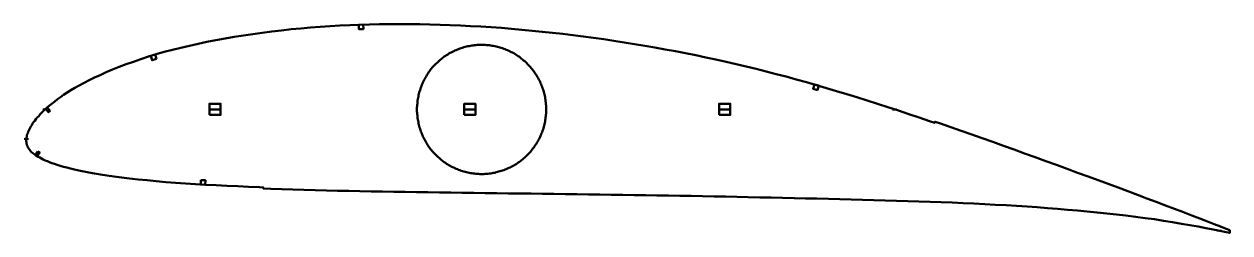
# Model space of a CAD drawing. Header units: metres. Extents: x -4 to 1074, y -110 to 76.
import ezdxf

# ---------------------------------------------------------------- set-up
doc = ezdxf.new("R2010")
doc.units = ezdxf.units.M
doc.layers.add('Layer', color=1, linetype='Continuous', lineweight=50)

msp = doc.modelspace()

# ---------------------------------------------------------------- linework, layer by layer
at = {"layer": 'Layer'}
for p, q in [((405, 57.7), (405, 58.2)), ((17.1, 0), (13.1, 0)), ((172.3, 0), (161.3, 0)), ((347.3, 0), (346.8, 0)), ((400, 0), (389, 0)), ((462.7, 0), (463.2, 0)), ((627.7, 0), (616.7, 0)), ((772, 0), (776, 0)), ((0.3, -26.5), (-3.7, -26.2)), ((405, -57.7), (405, -58.2)), ((684.7, -79.2), (688.7, -79.5)), ((999.3, -79.4), (999.1, -79.9)), ((994.7, -96.1), (994.6, -96.6)), ((1036.7, -93.6), (1036.5, -94.1)), ((1034.2, -102.3), (1034.1, -102.8)), ((1053.9, -105.9), (1053.8, -106.4)), ((1055.4, -100.8), (1055.2, -101.2)), ((1062.2, -108.2), (1066.2, -108.5))]:
    msp.add_line(p, q, dxfattribs=at)
for points in [[(1073.6, -107.9), (1070.3, -106.6), (1065.2, -104.6), (1059.6, -102.4), (1053.5, -100), (1046.8, -97.5), (1039.6, -94.7), (1032, -91.8), (1024.1, -88.8), (1015.9, -85.7), (1007.7, -82.6), (999.4, -79.5), (990.9, -76.3), (982.4, -73.1), (973.7, -69.8), (964.9, -66.6), (955.9, -63.3), (946.8, -59.9), (937.5, -56.5), (928.1, -53.1), (918.7, -49.6), (909.2, -46.2), (899.7, -42.7), (890.2, -39.3), (880.7, -35.9), (871.2, -32.5), (861.8, -29.1), (852.3, -25.7), (842.9, -22.4), (833.6, -19.1), (824.2, -15.8), (814.9, -12.6), (810.2, -11), (809.9, -12), (805.2, -10.4), (795.9, -7.3), (786.6, -4.2), (777.4, -1.1), (768.1, 1.9), (758.8, 4.9), (749.6, 7.9), (740.4, 10.8), (731.3, 13.6), (722.2, 16.4), (713.2, 19.1), (704.2, 21.7), (695.2, 24.3), (686.2, 26.8), (677.2, 29.3), (668.3, 31.6), (659.4, 33.9), (650.4, 36.2), (641.4, 38.3), (632.5, 40.5), (623.5, 42.5), (614.4, 44.5), (605.4, 46.4), (596.3, 48.3), (587.3, 50.1), (578.2, 51.9), (569.1, 53.6), (559.9, 55.2), (550.8, 56.8), (541.6, 58.3), (532.4, 59.8), (523.2, 61.2), (514.1, 62.6), (504.9, 63.9), (495.8, 65.1), (486.6, 66.3), (477.5, 67.4), (468.3, 68.4), (459.2, 69.4), (450.1, 70.3), (440.9, 71.2), (431.8, 71.9), (422.7, 72.7), (413.5, 73.3), (404.4, 73.9), (395.2, 74.4), (386.1, 74.8), (377, 75.2), (367.9, 75.5), (358.8, 75.8), (349.7, 76), (340.6, 76.1), (331.6, 76.1), (322.7, 76.1), (313.7, 76), (304.9, 75.9), (296.1, 75.6), (287.2, 75.2), (278.4, 74.8), (269.7, 74.3), (260.9, 73.7), (252.2, 73), (243.5, 72.3), (234.8, 71.5), (226.2, 70.6), (217.6, 69.6), (209.1, 68.5), (200.7, 67.3), (192.3, 66.1), (184, 64.8), (175.8, 63.3), (167.6, 61.8), (159.6, 60.3), (151.7, 58.6), (143.9, 56.9), (136.3, 55.1), (128.8, 53.2), (121.5, 51.3), (114.4, 49.2), (107.4, 47.1), (100.5, 44.9), (93.9, 42.6), (87.5, 40.3), (81.3, 37.9), (75.3, 35.5), (69.6, 33.1), (64.2, 30.7), (59.1, 28.4), (54.3, 26), (49.8, 23.7), (45.6, 21.4), (41.7, 19.2), (38.1, 17.1), (34.7, 15), (31.6, 13), (28.7, 11), (26, 9.1), (23.6, 7.2), (21.3, 5.4), (19.1, 3.6), (17.2, 1.9), (15.3, 0.3), (13.7, -1.3), (12.1, -2.9), (10.6, -4.4), (9.3, -5.9), (8, -7.3), (6.9, -8.7), (5.8, -10.1), (4.8, -11.4), (3.9, -12.7), (3.1, -14), (2.3, -15.2), (1.6, -16.4), (1, -17.7), (0.4, -18.9), (-0.1, -20), (-0.5, -21.1), (-0.9, -22.2), (-1.2, -23.3), (-1.4, -24.3), (-1.6, -25.4), (-1.7, -26.4), (-1.8, -27.4), (-1.8, -28.4), (-1.7, -29.4), (-1.5, -30.4), (-1.3, -31.4), (-0.9, -32.4), (-0.5, -33.3), (0, -34.3), (0.6, -35.3), (1.3, -36.2), (2.1, -37.2), (3, -38.1), (4, -39), (5.1, -39.8), (6.2, -40.7), (7.4, -41.5), (8.8, -42.3), (10.2, -43.1), (11.8, -43.9), (13.4, -44.7), (15.2, -45.5), (17.1, -46.3), (19.1, -47.1), (21.2, -47.9), (23.5, -48.7), (25.9, -49.5), (28.6, -50.3), (31.4, -51.2), (34.5, -52), (37.8, -52.9), (41.4, -53.7), (45.3, -54.6), (49.5, -55.5), (54.1, -56.4), (59.1, -57.3), (64.5, -58.2), (70.3, -59.1), (76.6, -60), (83.4, -60.8), (90.5, -61.7), (98.1, -62.5), (106.1, -63.3), (114.4, -64.1), (122.9, -64.9), (131.6, -65.6), (140.4, -66.2), (149.4, -66.8), (158.6, -67.3), (168, -67.8), (177.5, -68.3), (187.1, -68.7), (196.9, -69.1), (206.7, -69.5), (210, -69.6), (210, -70.6), (216.6, -70.9), (226.5, -71.2), (236.4, -71.6), (246.3, -71.9), (256.3, -72.1), (266.3, -72.4), (276.3, -72.6), (286.3, -72.8), (296.3, -73), (306.4, -73.2), (316.4, -73.4), (326.6, -73.5), (336.7, -73.6), (346.9, -73.8), (357.1, -74), (367.3, -74.1), (377.5, -74.2), (387.8, -74.4), (398, -74.5), (408.2, -74.7), (418.5, -74.8), (428.7, -75), (439, -75.1), (449.2, -75.2), (459.4, -75.4), (469.7, -75.5), (479.9, -75.7), (490.2, -75.8), (500.4, -75.9), (510.7, -76.1), (520.9, -76.2), (531.1, -76.3), (541.3, -76.5), (551.5, -76.6), (561.7, -76.8), (571.9, -76.9), (582.1, -77.1), (592.3, -77.3), (602.5, -77.5), (612.7, -77.7), (622.8, -77.9), (633.1, -78.2), (643.3, -78.4), (653.5, -78.6), (663.7, -78.8), (673.9, -79), (684.2, -79.3), (694.4, -79.5), (704.6, -79.7), (714.8, -80), (725, -80.2), (735.1, -80.5), (745.2, -80.7), (755.4, -81), (765.5, -81.3), (775.7, -81.6), (785.7, -81.9), (795.7, -82.2), (805.7, -82.5), (815.6, -82.9), (825.4, -83.2), (835.2, -83.6), (844.9, -84.1), (854.5, -84.6), (864, -85.1), (873.6, -85.6), (883, -86.2), (892.3, -86.7), (901.4, -87.4), (910.5, -88.1), (919.5, -88.8), (928.5, -89.6), (937.3, -90.3), (946.1, -91.2), (954.9, -92.1), (963.6, -92.9), (972.2, -93.8), (980.7, -94.8), (989.3, -95.9), (997.8, -97), (1006.1, -98.1), (1014.2, -99.4), (1022.3, -100.7), (1030.2, -102.1), (1037.9, -103.4), (1045.2, -104.7), (1052.1, -106), (1058.5, -107.3), (1064.5, -108.4), (1070.1, -109.5), (1073.5, -110.3)], [(462.7, 0), (462.7, 1.2), (462.6, 2.4), (462.6, 3.6), (462.5, 4.8), (462.4, 6.1), (462.2, 7.3), (462.1, 8.5), (461.9, 9.7), (461.7, 10.8), (461.4, 12), (461.2, 13.2), (460.9, 14.4), (460.6, 15.6), (460.2, 16.7), (459.9, 17.9), (459.5, 19), (459.1, 20.2), (458.6, 21.3), (458.2, 22.4), (457.7, 23.5), (457.2, 24.6), (456.6, 25.7), (456.1, 26.8), (455.5, 27.9), (454.9, 28.9), (454.3, 30), (453.7, 31), (453, 32), (452.3, 33), (451.6, 34), (450.9, 35), (450.1, 35.9), (449.4, 36.9), (448.6, 37.8), (447.8, 38.7), (447, 39.6), (446.1, 40.5), (445.3, 41.3), (444.4, 42.2), (443.5, 43), (442.6, 43.8), (441.6, 44.6), (440.7, 45.3), (439.7, 46.1), (438.8, 46.8), (437.8, 47.5), (436.8, 48.2), (435.8, 48.8), (434.7, 49.5), (433.7, 50.1), (432.6, 50.7), (431.5, 51.2), (430.5, 51.8), (429.4, 52.3), (428.3, 52.8), (427.1, 53.3), (426, 53.7), (424.9, 54.2), (423.7, 54.6), (422.6, 54.9), (421.4, 55.3), (420.3, 55.6), (419.1, 55.9), (417.9, 56.2), (416.7, 56.5), (415.5, 56.7), (414.4, 56.9), (413.2, 57.1), (412, 57.3), (410.7, 57.4), (409.5, 57.5), (408.3, 57.6), (407.1, 57.7), (405.9, 57.7), (404.7, 57.7), (403.5, 57.7), (402.3, 57.6), (401.1, 57.6), (399.9, 57.5), (398.6, 57.3), (397.4, 57.2), (396.2, 57), (395, 56.8), (393.9, 56.6), (392.7, 56.4), (391.5, 56.1), (390.3, 55.8), (389.1, 55.5), (388, 55.1), (386.8, 54.8), (385.7, 54.4), (384.5, 53.9), (383.4, 53.5), (382.3, 53), (381.2, 52.5), (380.1, 52), (379, 51.5), (377.9, 50.9), (376.9, 50.4), (375.8, 49.8), (374.8, 49.1), (373.7, 48.5), (372.7, 47.8), (371.7, 47.1), (370.7, 46.4), (369.8, 45.7), (368.8, 44.9), (367.9, 44.2), (367, 43.4), (366.1, 42.6), (365.2, 41.7), (364.3, 40.9), (363.5, 40), (362.6, 39.2), (361.8, 38.3), (361, 37.3), (360.2, 36.4), (359.5, 35.5), (358.8, 34.5), (358, 33.5), (357.3, 32.5), (356.7, 31.5), (356, 30.5), (355.4, 29.5), (354.8, 28.4), (354.2, 27.3), (353.6, 26.3), (353.1, 25.2), (352.6, 24.1), (352.1, 23), (351.6, 21.9), (351.2, 20.7), (350.7, 19.6), (350.3, 18.5), (350, 17.3), (349.6, 16.1), (349.3, 15), (349, 13.8), (348.7, 12.6), (348.5, 11.4), (348.2, 10.3), (348, 9.1), (347.8, 7.9), (347.7, 6.7), (347.6, 5.4), (347.5, 4.2), (347.4, 3), (347.3, 1.8), (347.3, 0.6), (347.3, -0.6), (347.3, -1.8), (347.4, -3), (347.5, -4.2), (347.6, -5.4), (347.7, -6.7), (347.8, -7.9), (348, -9.1), (348.2, -10.3), (348.5, -11.4), (348.7, -12.6), (349, -13.8), (349.3, -15), (349.6, -16.1), (350, -17.3), (350.3, -18.5), (350.7, -19.6), (351.2, -20.7), (351.6, -21.9), (352.1, -23), (352.6, -24.1), (353.1, -25.2), (353.6, -26.3), (354.2, -27.3), (354.8, -28.4), (355.4, -29.5), (356, -30.5), (356.7, -31.5), (357.3, -32.5), (358, -33.5), (358.8, -34.5), (359.5, -35.5), (360.2, -36.4), (361, -37.3), (361.8, -38.3), (362.6, -39.2), (363.5, -40), (364.3, -40.9), (365.2, -41.7), (366.1, -42.6), (367, -43.4), (367.9, -44.2), (368.8, -44.9), (369.8, -45.7), (370.7, -46.4), (371.7, -47.1), (372.7, -47.8), (373.7, -48.5), (374.8, -49.1), (375.8, -49.8), (376.9, -50.4), (377.9, -50.9), (379, -51.5), (380.1, -52), (381.2, -52.5), (382.3, -53), (383.4, -53.5), (384.5, -53.9), (385.7, -54.4), (386.8, -54.8), (388, -55.1), (389.1, -55.5), (390.3, -55.8), (391.5, -56.1), (392.7, -56.4), (393.9, -56.6), (395, -56.8), (396.2, -57), (397.4, -57.2), (398.6, -57.3), (399.9, -57.5), (401.1, -57.6), (402.3, -57.6), (403.5, -57.7), (404.7, -57.7), (405.9, -57.7), (407.1, -57.7), (408.3, -57.6), (409.5, -57.5), (410.7, -57.4), (412, -57.3), (413.2, -57.1), (414.4, -56.9), (415.5, -56.7), (416.7, -56.5), (417.9, -56.2), (419.1, -55.9), (420.3, -55.6), (421.4, -55.3), (422.6, -54.9), (423.7, -54.6), (424.9, -54.2), (426, -53.7), (427.1, -53.3), (428.3, -52.8), (429.4, -52.3), (430.5, -51.8), (431.5, -51.2), (432.6, -50.7), (433.7, -50.1), (434.7, -49.5), (435.8, -48.8), (436.8, -48.2), (437.8, -47.5), (438.8, -46.8), (439.7, -46.1), (440.7, -45.3), (441.6, -44.6), (442.6, -43.8), (443.5, -43), (444.4, -42.2), (445.3, -41.3), (446.1, -40.5), (447, -39.6), (447.8, -38.7), (448.6, -37.8), (449.4, -36.9), (450.1, -35.9), (450.9, -35), (451.6, -34), (452.3, -33), (453, -32), (453.7, -31), (454.3, -30), (454.9, -28.9), (455.5, -27.9), (456.1, -26.8), (456.6, -25.7), (457.2, -24.6), (457.7, -23.5), (458.2, -22.4), (458.6, -21.3), (459.1, -20.2), (459.5, -19), (459.9, -17.9), (460.2, -16.7), (460.6, -15.6), (460.9, -14.4), (461.2, -13.2), (461.4, -12), (461.7, -10.8), (461.9, -9.7), (462.1, -8.5), (462.2, -7.3), (462.4, -6.1), (462.5, -4.8), (462.6, -3.6), (462.6, -2.4), (462.7, -1.2), (462.7, 0)]]:
    msp.add_lwpolyline(points, close=True, dxfattribs=at)
for points in [[(299.4, 71.7), (295.4, 71.6), (295.2, 75.6), (299.2, 75.7), (299.4, 71.7)], [(114.5, 45.1), (110.6, 43.9), (109.5, 47.7), (113.3, 48.9), (114.5, 45.1)], [(705, 17.3), (701.2, 18.4), (702.3, 22.3), (706.2, 21.2), (705, 17.3)], [(19.7, -1.2), (18.2, -2.6), (15.5, 0.4), (17, 1.7), (19.7, -1.2)], [(161.8, -5), (161.8, 5), (171.8, 5), (171.8, -5), (161.8, -5)], [(389.5, -5), (389.5, 5), (399.5, 5), (399.5, -5), (389.5, -5)], [(617.2, -5), (617.2, 5), (627.2, 5), (627.2, -5), (617.2, -5)], [(8.6, -37.5), (10.2, -38.6), (8, -41.9), (6.4, -40.8), (8.6, -37.5)], [(154.3, -63.1), (158.3, -63.3), (158.1, -67.3), (154.1, -67.1), (154.3, -63.1)]]:
    msp.add_lwpolyline(points, dxfattribs=at)

doc.saveas('drawing.dxf')
